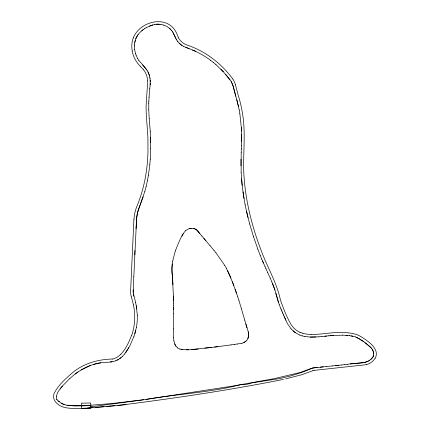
<?xml version="1.0" encoding="UTF-8"?>
<svg xmlns="http://www.w3.org/2000/svg" width="430" height="430" viewBox="0 0 430 430"><rect width="100%" height="100%" fill="white"/><g stroke="black" fill="none" stroke-linecap="round" stroke-linejoin="round"><path stroke-width="0.64" d="M173.371 303.107L173.387 300.952M173.365 305.246L173.387 303.091M241.149 172.322L241.187 152.537M240.95 165.754L240.967 159.17M150.199 84.909L150.199 80.233M173.349 313.792L173.338 328.789M173.349 309.525L173.381 305.23M173.333 313.803L173.376 307.369M241.59 141.69L241.305 127.447L239.827 113.482M148.78 103.485L148.775 109.903M241.509 145.292L241.569 134.515M150.683 148.156L150.28 159.138M148.796 103.512L148.839 101.356M241.375 148.92L241.493 145.259M133.8 276.635L133.246 289.761A26.257 26.257 0 0 0 133.23 291.787M133.816 276.667L136.53 219.95A39.076 39.076 0 0 1 138.476 209.62L144.819 191.463M148.855 101.383L149.054 97.099M134.773 254.818L134.977 250.453M241.203 152.569L241.359 148.887M136.052 228.642L136.514 219.918A39.813 39.813 0 0 1 138.46 209.593L143.212 196.779M150.263 83.28L149.796 88.661M373.74 355.046L373.735 353.89M134.423 45.951L134.52 44.096M133.923 219.3L130.586 291.604A19.802 19.802 0 0 0 131.354 296.958M149.07 97.126L149.78 88.628M149.828 164.582L150.263 159.105M172.624 261.268L172.038 266.643A48.198 48.198 0 0 0 172.29 275.044L173.661 300.935L173.462 296.077M172.253 263.945L172.022 266.659A48.128 48.128 0 0 0 172.274 275.06L173.037 284.735M149.812 164.556L148.409 175.413M56.362 396.476L56.62 399.164M134.536 44.129L135.187 40.528M373.654 355.546L373.724 355.013M147.415 180.799L148.393 175.381M172.64 261.257L175.316 250.916M56.378 396.508L57.249 393.568A21.183 21.183 0 0 1 58.324 391.391L62.361 386.102L69.902 378.405M136.358 327.488L134.886 333.675M146.227 186.158L147.399 180.767M134.794 42.328L135.751 38.807L138.1 34.524M144.835 191.495L146.216 186.125M135.703 330.568L133.875 336.754M373.638 355.513L372.595 357.566M131.623 335.163C129.091 341.974 125.931 348.805 120.916 354.175M175.327 250.905C178.165 244.02 180.654 236.597 185.416 230.786M133.295 37.878C140.277 20.183 169.796 13.857 177.348 35.056A37.808 37.808 0 0 1 178.219 37.227M133.859 336.722L129.758 346.032L125.732 352.579M247.89 338.598C250.158 333.75 246.874 328.703 245.869 324M135.767 38.84C137.347 34.524 140.771 31.164 144.561 28.702M373.498 355.959L372.939 357.013M181.906 236.108L183.175 233.694M128.774 347.762L124.641 353.992M375.116 358.486C379.862 349.805 369.821 342.334 363.436 338.211A47.042 47.042 0 0 0 362.302 337.459L360.034 336.11A26.456 26.456 0 0 0 355.933 334.277L351.412 333.245A66.768 66.768 0 0 0 342.393 332.508C331.885 332.084 321.543 334.615 311.051 334.454M372.579 357.534L370.719 359.544M124.625 353.96L122.324 356.524M59.985 388.913L62.377 386.135M372.17 358.05L371.224 359.045M122.308 356.491L119.782 358.625M241.897 343.28L243.88 342.586L246.282 340.888M69.918 378.432C76.755 372.16 84.774 366.978 93.74 364.387C100.717 361.668 108.408 363.183 115.439 360.915M185.4 230.802L188.265 228.97L191.393 228.271M370.703 359.518C364.285 364.737 354.954 362.544 347.37 364.361M141.658 30.869L143.066 29.751M121.067 357.599L118.411 359.507L115.423 360.883M75.304 373.928L78.126 371.902M245.568 341.522L243.891 342.57M368.994 360.765L369.58 360.378M144.539 28.681L146.13 27.74M81.039 370.031L90.391 365.5M146.109 27.713L152.79 24.913M116.949 360.243L118.395 359.475M368.392 361.114L365.398 362.178L350.38 364.033M312.873 370.708L301.489 374.799L285.627 378.894M149.393 26.074L154.472 24.515M312.427 368.107L311.788 368.316A138.395 138.395 0 0 1 300.876 372.751L290.089 376.099L279.29 378.626L252.684 382.754L245.783 384.597L241.999 384.339C210.555 392.525 177.945 393.912 146.028 399.422M323.285 366.865L312.416 368.075L299.882 372.531L274.345 378.637L231.786 386.242L141.803 400.024L91.052 406.796L90.784 405.635L81.426 405.78A765.835 765.835 0 0 0 115.686 403.093L143.744 399.712M93.74 364.387L100.808 362.802M312.739 367.983L317.243 367.457M189.275 228.626L190.318 228.389M283.52 379.367L283.945 379.276M282.677 379.556C227.943 390.478 172.624 398.588 117.256 405.571M112.542 359.007C97.889 359.356 83.033 363.511 71.788 373.31C65.924 378.556 59.652 383.866 55.653 390.752C49.412 399.287 58.233 406.624 66.483 407.839A15.045 15.045 0 0 0 66.806 407.893L68.332 408.086A77.142 77.142 0 0 0 75.271 408.478L90.784 408.263L90.73 403.007L81.41 403.152L81.571 408.403L82.721 408.339M241.88 343.296L237.516 343.984M314.158 370.37L366.166 364.715A7.928 7.928 0 0 0 366.704 364.602M154.451 24.483L157.735 24.128L160.863 24.435M234.259 344.446L237.532 343.962M231.001 344.908L234.28 344.43M231.023 344.887L214.715 347.053M110.317 362.022L112.112 361.775M217.956 346.666L204.911 348.198M211.431 347.472C200.977 348.053 190.297 351.095 179.885 349.101M324.779 336.212L328.305 335.862M326.547 336.045L321.79 336.539M126.065 404.614L87.698 408.032M344.355 364.688L347.386 364.404M341.345 365L344.376 364.726M320.253 367.139L326.3 366.559M332.304 365.925L341.366 365.038M326.279 366.527L332.325 365.957M335.341 365.656L338.351 365.349M115.052 405.796L106.231 406.624M328.289 335.83L342.495 335.153M318.829 336.814L321.801 336.572M198.354 348.886L191.823 349.456M330.052 335.658L333.615 335.4M104.028 406.818L95.197 407.516M92.987 407.678L89.053 407.946M304.848 336.475L310.256 337.088L318.845 336.846M88.478 407.984L83.296 408.301M156.133 24.263L159.315 24.225M81.571 408.403L83.802 408.274M186.453 349.821L188.55 349.714M315.91 337.007L310.24 337.055M191.371 228.287L193.468 228.448M342.479 335.12L347.752 335.459M345.994 335.282L349.483 335.658M67.682 405.361L74.852 405.861L84.984 405.726L73.406 405.807L66.139 405.081M349.466 335.626L355.287 336.867M181.283 349.456L182.831 349.697M351.186 335.873L352.885 336.179M160.847 24.402L163.722 25.117M302.279 335.884L304.865 336.502M66.155 405.114L64.559 404.625M193.446 228.464L194.468 228.733A7.67 7.67 0 0 1 197.166 230.394L201.858 236.059M302.844 333.309L300.102 332.342M299.807 335.056L302.295 335.916M183.449 46.333L195.688 51.364M185.744 47.359L189.146 48.579M163.706 25.085L166.281 26.165A16.077 16.077 0 0 1 169.592 28.412L170.559 29.331M58.098 400.846L61.474 403.281A19.581 19.581 0 0 0 63.785 404.367L64.575 404.657M355.271 336.835L359.888 339.055L364.328 342.135M179.901 349.085L177.601 347.956M192.473 49.944L195.704 51.396A88.542 88.542 0 0 1 210.593 60.318M356.443 337.287L363.237 341.323M299.823 335.088L295.195 332.605L293.072 330.923M183.465 46.365L181.928 45.392A20.194 20.194 0 0 1 179.117 43.081L177.88 41.705M210.56 60.281L213.307 62.409M364.312 342.092L371.386 347.994M295.211 332.637L291.078 328.907M58.695 401.378L59.335 401.883M365.387 342.925L370.612 347.209M213.291 62.382L215.951 64.613M177.617 347.94L175.214 345.161L173.913 340.942M215.935 64.591L223.428 71.837L231.335 81.646L233.28 86.581L238.542 106.597M169.571 28.38L171.473 30.336M140.825 66.86L142.33 68.397A25.112 25.112 0 0 1 142.91 69.063L143.12 69.321M138.734 60.297L144.802 67.236L147.366 70.848M142.652 64.989L146.608 69.633M58.114 400.878L57.045 399.723M220.999 69.305L223.412 71.81M203.895 238.435L210.001 245.605M205.916 240.832L201.874 236.043M210.017 245.589L214.016 250.416M225.766 74.438L230.217 79.926M199.864 233.657L197.144 230.41A7.702 7.702 0 0 0 194.446 228.749M214.032 250.4L215.968 252.845M171.457 30.315L172.322 31.433M177.337 41.006L177.896 41.737M291.094 328.939L287.53 323.758L285.998 320.57M215.984 252.829L224.772 265.471M371.369 347.961L371.746 348.477M56.604 399.131L57.061 399.75M177.353 41.038L176.413 39.576M232.802 79.013C221.31 63.323 205.121 50.966 186.582 44.87A10.341 10.341 0 0 1 185.583 44.467L185.357 44.365A13.104 13.104 0 0 1 185.11 44.242L184.142 43.699A17.168 17.168 0 0 1 181.46 41.667L179.74 39.829A13.007 13.007 0 0 1 179.407 39.383A9.24 9.24 0 0 1 178.203 37.238M172.306 31.406L175.762 38.163M371.73 348.445L372.412 349.568M175.897 346.225L174.682 343.909M137.702 58.609L138.75 60.329M173.096 32.589L176.064 38.883M224.788 265.455L226.261 268.126M147.35 70.81L148.033 72.095A21.038 21.038 0 0 1 149.506 76.013L149.823 77.389M137.718 58.641L136.052 55.094M231.319 81.614L232.942 85.511L235.764 96.234M176.047 38.85L176.429 39.608M226.277 268.11L229.324 274.437L233.839 285.558M372.396 349.536L372.971 350.783M227.637 270.835L230.899 278.119M267.637 272.405L270.201 278.102M265.923 268.637L267.653 272.432M265.074 266.745L265.939 268.664M265.09 266.777L261.762 259.161M283.177 314.12L283.666 315.228M284.123 316.27L285.547 319.528M283.649 315.195L284.139 316.303M270.185 278.076L271.835 281.87M282.709 313.045L283.193 314.153M284.596 317.345L286.014 320.603M282.236 311.97L282.725 313.078M262.585 261.096L263.407 262.993M281.774 310.895L282.252 312.003M372.692 350.133L373.202 351.417M281.317 309.815L281.79 310.928M271.851 281.897L274.598 288.955L279.161 304.408M280.865 308.735L281.333 309.847M261.779 259.188L260.204 255.323M280.881 308.767L279.145 304.375M272.636 283.779L274.915 290.019M257.828 249.12L260.22 255.355M232.415 281.8L237.779 296.942M257.844 249.153L253.463 236.602M235.21 289.325L236.522 293.12M135.434 53.288L136.068 55.126M235.269 84.172L238.252 95.401A119.352 119.352 0 0 1 242.407 113.063C246.03 133.279 242.81 153.811 243.864 174.15C245.557 203.498 253.426 232.205 264.665 259.279C270.481 272.652 277.42 285.681 280.446 300.065C283.386 308.391 286.584 316.738 290.976 324.413A26.069 26.069 0 0 0 291.389 325.032L291.782 325.585A20.387 20.387 0 0 0 300.075 332.401M278.387 302.225L276.452 295.56M237.785 296.926L238.999 300.78M253.48 236.634L249.658 223.96M373.186 351.385L373.675 353.32M131.397 296.942L133.483 305.02M239.005 300.763L241.343 308.482M135.66 302.586L133.386 293.798M247.03 327.848L244.74 320.13M133.918 296.184L133.461 294.227M241.343 308.498L244.745 320.113M236.806 99.685L239.241 110.053M275.883 293.367L276.474 295.593M246.471 211.195L249.674 223.992M248.185 331.718L248.68 334.863L247.879 338.614A8.046 8.046 0 0 1 246.272 340.904M135.45 53.32L134.633 49.611M373.385 352.025L373.546 352.659M248.002 217.623L245.121 204.777M135.643 302.559L136.799 308.907M242.961 191.85L245.138 204.809M239.225 110.016L239.843 113.52M149.807 77.357L150.059 78.808M136.288 305.725L137.31 315.152M243.966 198.359L242.154 185.351L241.133 172.29M173.897 340.952L173.516 337.287M133.402 293.824L133.257 292.577M373.659 353.288L373.751 353.922M150.043 78.771L150.29 81.764M134.649 49.643L134.407 45.924M241.558 178.864L242.171 185.384M149.178 118.347L150.269 131.618M149.194 118.374L148.758 109.876M133.273 292.604L133.219 291.76A26.327 26.327 0 0 1 133.236 289.729M150.253 131.585L150.688 142.685M241.321 127.484L241.488 131.01M173.5 337.303L173.354 328.778M150.527 137.127L150.699 148.189M137.294 315.12L137.326 318.259A57.475 57.475 0 0 1 136.374 327.52M312.863 370.692A5.568 5.568 0 0 1 314.158 370.386M375.014 358.421A14.539 14.539 0 0 1 366.699 364.565M311.051 334.4A34.051 34.051 0 0 1 302.833 333.368M232.845 78.986A21.962 21.962 0 0 1 235.231 84.183M132.246 51.009A24.73 24.73 0 0 1 133.252 37.867M140.863 66.817A29.175 29.175 0 0 1 132.15 51.03M143.158 69.289A19.93 19.93 0 0 1 147.624 80.104M147.592 80.27A29.783 29.783 0 0 1 147.388 86.21L146.114 105.587A140.744 140.744 0 0 0 146.737 120.706L147.899 137.186L147.968 152.155A182.336 182.336 0 0 1 147.2 164.298C145.797 178.703 142.47 192.963 136.88 206.335A41.334 41.334 0 0 0 133.966 219.3M133.467 305.02A57.953 57.953 0 0 1 131.779 335.212M120.894 354.153A17.85 17.85 0 0 1 112.574 359.131M63.769 404.334A19.581 19.581 0 0 1 61.458 403.249M148.017 72.057A21.038 21.038 0 0 1 149.489 75.976M181.928 45.392A20.194 20.194 0 0 1 179.1 43.048"/></g></svg>
